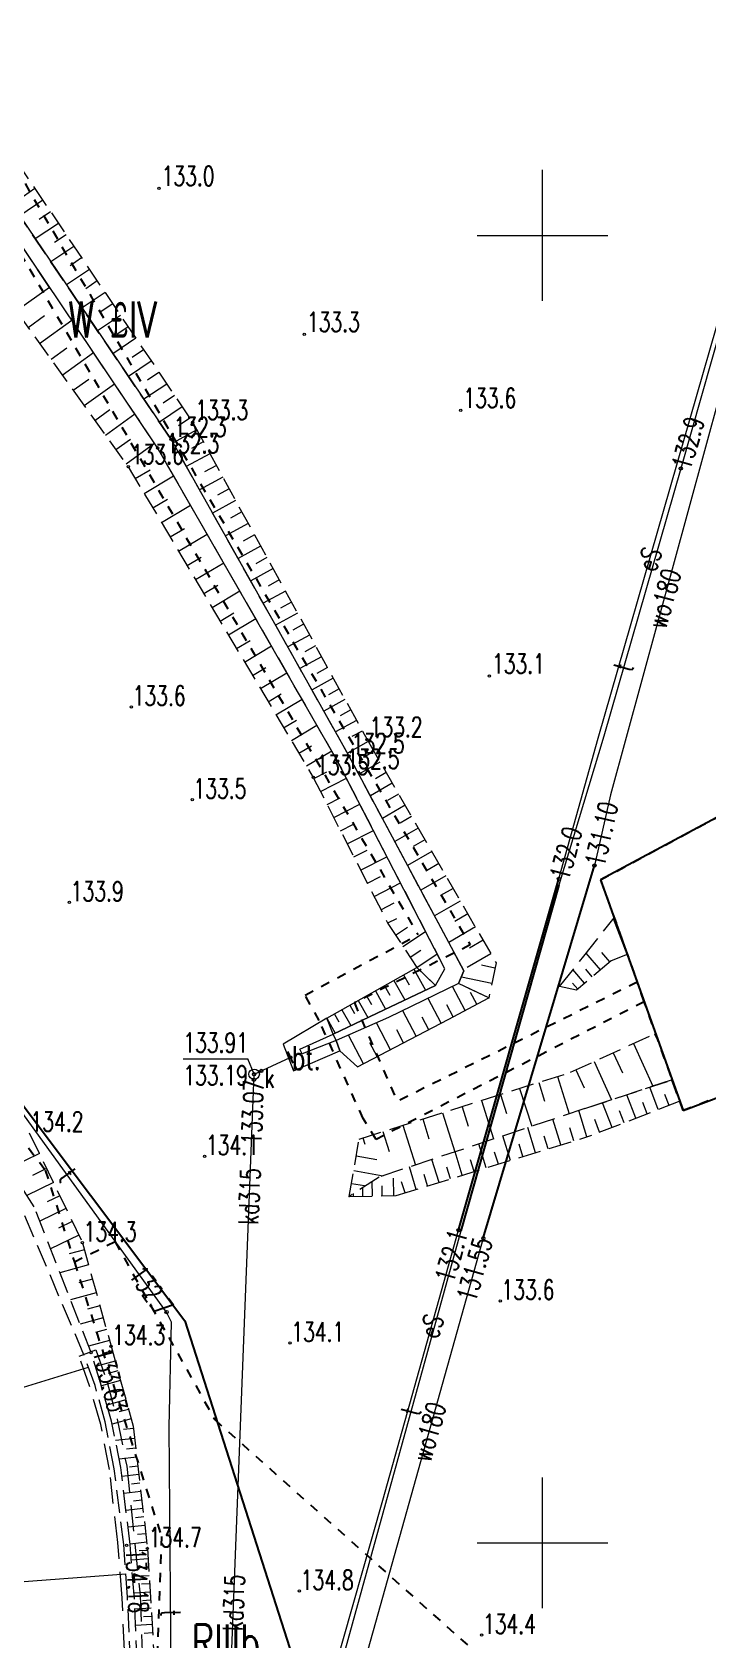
# Model space of a CAD drawing. Header units: metres. Extents: x 7583802 to 7586368, y 5958992 to 5960558.
# Drawn here: x 7586060.9 to 7586112.6, y 5959492.6 to 5959615.5 of the extents above; entities that cross this region are included whole.
import ezdxf
from ezdxf.enums import TextEntityAlignment as Align

# ---------------------------------------------------------------- set-up
doc = ezdxf.new("R2010")
doc.units = ezdxf.units.M
for name, pattern in [('1', [0]), ('2', [3, 2, -1]), ('3_1', [0]), ('3_BUBZ02', [2.45, 1.75, -0.7]), ('3_BUBZ02G', [2.45, 1.75, -0.7]), ('3_BUBZ03_01', [1, 1]), ('3_BUBZ03_01G', [1.75, 1.75]), ('3_BUIB12_02', [0]), ('3_BUIB12_03', [0]), ('3_KTCR02', [3, 2, -1]), ('3_PTRW02', [0]), ('4_1', [0]), ('4_SUOP03_13', [0]), ('4_SUOP03_17', [0]), ('4_SUOP03_18', [0]), ('4_SUPE_01', [0]), ('4_SUPK_01', [0]), ('4_SUPT_01', [0]), ('4_SUPW_01', [0]), ('GUZ', [1.4, 0.7, -0.7])]:
    doc.linetypes.add(name, pattern=pattern)
doc.layers.get('0').update_dxf_attribs({"color": 250, "linetype": 'CONTINUOUS', "lineweight": 100})
for name, color, linetype, lineweight in [('1000_L_1', 7, '1', 18), ('BUBZ_L_1', 7, '3_BUBZ02', 18), ('BUBZ_L_2', 7, '3_BUBZ03_01', 18), ('BUIB_E_T_6', 7, 'CONTINUOUS', 13), ('BUIB_L_10', 7, '3_BUIB12_02', 18), ('DZIALKI-G_L_0', 7, '1', 25), ('KONTURY_L_0', 114, '2', 25), ('KONTURY_NR_T_0', 114, 'CONTINUOUS', 25), ('KTCR_L_1', 7, '3_KTCR02', 18), ('PTRW_L_1', 7, 'CONTINUOUS', 18), ('RTPW_T_0', 7, 'CONTINUOUS', 15), ('RTPW_T_1', 7, 'CONTINUOUS', 15), ('SUOE_L_1', 1, '4_SUOP03_13', 25), ('SUOT_L_1', 30, '4_SUOP03_17', 25), ('SUOW_L_0', 5, '4_SUOP03_18', 25), ('SUPE_E_T_2', 1, 'CONTINUOUS', 15), ('SUPE_L_2', 1, '4_SUPE_01', 18), ('SUPK_E_T_0', 34, 'CONTINUOUS', 15), ('SUPK_L_0', 34, '4_SUPK_01', 18), ('SUPT_E_T_0', 30, 'CONTINUOUS', 15), ('SUPT_L_0', 30, '4_SUPT_01', 18), ('SUPW_E_T_0', 5, 'CONTINUOUS', 15), ('SUPW_L_0', 5, '4_SUPW_01', 18), ('SUTE_T_0', 1, 'CONTINUOUS', 18), ('SUTK_T_0', 34, 'CONTINUOUS', 18), ('SUTT_T_0', 30, 'CONTINUOUS', 18), ('SUTW_T_0', 5, 'CONTINUOUS', 18), ('SUUK_E_T_3', 7, 'CONTINUOUS', 15), ('SUUK_T_4', 7, 'CONTINUOUS', 13), ('SUUK_T_5', 7, 'CONTINUOUS', 25)]:
    doc.layers.add(name, color=color, linetype=linetype, lineweight=lineweight)
doc.styles.get("Standard").update_dxf_attribs({"font": 'Simplex.SHX', "width": 0.75})

# ---------------------------------------------------------------- blocks, each defined once
blk = doc.blocks.new('3_RTPW01')
at = {"linetype": 'CONTINUOUS'}
blk.add_circle((0, 0), 0.09, dxfattribs=at)
blk = doc.blocks.new('3_RTPW02')
at = {"linetype": 'CONTINUOUS'}
blk.add_circle((0, 0), 0.09, dxfattribs=at)
blk = doc.blocks.new('4_SUPS01_03')
at = {"linetype": 'CONTINUOUS'}
blk.add_circle((0, 0), 0.125, dxfattribs=at)
blk = doc.blocks.new('4_SUPS01_05')
at = {"linetype": 'CONTINUOUS'}
blk.add_circle((0, 0), 0.125, dxfattribs=at)
blk = doc.blocks.new('4_SUPS01_07')
at = {"linetype": 'CONTINUOUS'}
blk.add_circle((0, 0), 0.125, dxfattribs=at)
blk = doc.blocks.new('4_SUPS01_08')
at = {"linetype": 'CONTINUOUS'}
blk.add_circle((0, 0), 0.125, dxfattribs=at)
blk = doc.blocks.new('4_SUUS22_01')
at = {"linetype": 'CONTINUOUS'}
blk.add_circle((0, 0), 0.4, dxfattribs=at)
blk = doc.blocks.new('4_SUUS23')
at = {"linetype": 'CONTINUOUS'}
blk.add_line((0, -0.5), (0, 0.5), dxfattribs=at)

msp = doc.modelspace()

# ---------------------------------------------------------------- linework, layer by layer
at = {"layer": '1000_L_1', "linetype": '1'}
for p, q in [((7586100, 5959595), (7586100, 5959605)), ((7586095, 5959600), (7586105, 5959600)), ((7586100, 5959495), (7586100, 5959505)), ((7586095, 5959500), (7586105, 5959500))]:
    msp.add_line(p, q, dxfattribs=at)
at = {"layer": 'BUBZ_L_1', "linetype": '3_BUBZ02G'}
for p, q in [((7586054.18, 5959613.9), (7586073.22, 5959585.69)), ((7586048.26, 5959610.14), (7586068.29, 5959582.3)), ((7586073.22, 5959585.69), (7586086.56, 5959561.44)), ((7586068.29, 5959582.3), (7586082.45, 5959558.54)), ((7586086.56, 5959561.44), (7586096.44, 5959544.36)), ((7586082.45, 5959558.54), (7586088.16, 5959547.37)), ((7586088.16, 5959547.37), (7586090.36, 5959544.01)), ((7586096.44, 5959544.36), (7586095.87, 5959541.68)), ((7586105.24, 5959544.52), (7586102.58, 5959542.26)), ((7586106.47, 5959545.01), (7586105.24, 5959544.52)), ((7586102.14, 5959535.99), (7586108.64, 5959538.97)), ((7586085.96, 5959530.88), (7586102.14, 5959535.99)), ((7586110.5, 5959533.78), (7586103.76, 5959531.17)), ((7586060.71, 5959531.37), (7586064.78, 5959522.96)), ((7586085.2, 5959526.5), (7586085.96, 5959530.88)), ((7586088.8, 5959526.56), (7586103.76, 5959531.17)), ((7586085.2, 5959526.5), (7586088.8, 5959526.56)), ((7586064.78, 5959522.96), (7586066.97, 5959515.04)), ((7586066.97, 5959515.04), (7586068.67, 5959508.93)), ((7586068.67, 5959508.93), (7586069.76, 5959499.57)), ((7586069.76, 5959499.57), (7586070.49, 5959487.58))]:
    msp.add_line(p, q, dxfattribs=at)
at = {"layer": 'BUBZ_L_1', "linetype": '3_BUBZ02'}
for p, q in [((7586070.53, 5959583.75), (7586051.46, 5959612.1)), ((7586071.57, 5959584.39), (7586052.39, 5959612.69)), ((7586084.31, 5959559.79), (7586070.53, 5959583.75)), ((7586085.18, 5959560.19), (7586071.57, 5959584.39)), ((7586093.98, 5959543.75), (7586085.18, 5959560.19)), ((7586092.52, 5959543.9), (7586084.31, 5959559.79)), ((7586103.14, 5959544.86), (7586105.47, 5959547.8)), ((7586105.47, 5959547.8), (7586106.47, 5959545.01)), ((7586101.29, 5959542.55), (7586103.14, 5959544.86)), ((7586090.36, 5959544.01), (7586091.79, 5959542.64)), ((7586091.79, 5959542.64), (7586092.52, 5959543.9)), ((7586093.57, 5959542.77), (7586093.98, 5959543.75)), ((7586095.87, 5959541.68), (7586093.57, 5959542.77)), ((7586102.58, 5959542.26), (7586101.29, 5959542.55)), ((7586108.64, 5959538.97), (7586109.91, 5959535.42)), ((7586109.91, 5959535.42), (7586103.23, 5959533.21)), ((7586103.23, 5959533.21), (7586109.91, 5959535.42)), ((7586109.91, 5959535.42), (7586110.5, 5959533.78)), ((7586103.23, 5959533.21), (7586087.49, 5959527.98)), ((7586103.23, 5959533.21), (7586087.49, 5959527.98)), ((7586061.08, 5959525.71), (7586056.95, 5959532.24)), ((7586087.49, 5959527.98), (7586085.2, 5959526.5)), ((7586087.49, 5959527.98), (7586085.2, 5959526.5)), ((7586064.9, 5959514.37), (7586060.2, 5959525.44)), ((7586065.44, 5959514.56), (7586061.08, 5959525.71)), ((7586065.75, 5959512.04), (7586064.9, 5959514.37)), ((7586066.16, 5959512.23), (7586065.44, 5959514.56)), ((7586067.01, 5959509.31), (7586066.16, 5959512.23)), ((7586066.52, 5959509.25), (7586065.75, 5959512.04)), ((7586067.22, 5959505.66), (7586066.52, 5959509.25)), ((7586067.72, 5959505.76), (7586067.01, 5959509.31)), ((7586067.94, 5959499.87), (7586067.22, 5959505.66)), ((7586068.43, 5959499.87), (7586067.72, 5959505.76)), ((7586068.23, 5959495.88), (7586067.94, 5959499.87)), ((7586068.74, 5959496), (7586068.43, 5959499.87)), ((7586068.67, 5959485.83), (7586068.23, 5959495.88)), ((7586069.2, 5959485.9), (7586068.74, 5959496))]:
    msp.add_line(p, q, dxfattribs=at)
at = {"layer": 'BUBZ_L_1', "linetype": '3_1'}
for p, q in [((7586061.15, 5959603.58), (7586060.26, 5959602.98)), ((7586061.75, 5959602.69), (7586059.98, 5959601.5)), ((7586062.94, 5959600.92), (7586061.17, 5959599.73)), ((7586062.34, 5959601.81), (7586061.46, 5959601.21)), ((7586063.53, 5959600.04), (7586062.65, 5959599.45)), ((7586064.13, 5959599.16), (7586062.37, 5959597.97)), ((7586064.72, 5959598.28), (7586063.84, 5959597.68)), ((7586065.32, 5959597.4), (7586063.56, 5959596.21)), ((7586059.72, 5959594.22), (7586062.26, 5959596.05)), ((7586065.91, 5959596.52), (7586065.03, 5959595.92)), ((7586066.51, 5959595.64), (7586064.75, 5959594.45)), ((7586067.1, 5959594.76), (7586066.22, 5959594.17)), ((7586060.62, 5959592.96), (7586061.87, 5959593.87)), ((7586061.5, 5959591.73), (7586063.97, 5959593.51)), ((7586067.69, 5959593.88), (7586065.94, 5959592.7)), ((7586068.87, 5959592.13), (7586067.12, 5959590.95)), ((7586068.28, 5959593.01), (7586067.41, 5959592.41)), ((7586062.38, 5959590.52), (7586063.59, 5959591.39)), ((7586063.24, 5959589.32), (7586065.63, 5959591.04)), ((7586069.46, 5959591.25), (7586068.59, 5959590.66)), ((7586070.05, 5959590.38), (7586068.31, 5959589.2)), ((7586064.08, 5959588.15), (7586065.26, 5959588.99)), ((7586064.92, 5959586.99), (7586067.23, 5959588.65)), ((7586071.23, 5959588.63), (7586069.49, 5959587.46)), ((7586070.64, 5959589.51), (7586069.77, 5959588.92)), ((7586071.82, 5959587.76), (7586070.95, 5959587.17)), ((7586065.74, 5959585.85), (7586066.88, 5959586.67)), ((7586066.55, 5959584.72), (7586068.79, 5959586.34)), ((7586072.41, 5959586.89), (7586070.67, 5959585.71)), ((7586073, 5959586.02), (7586072.13, 5959585.43)), ((7586073.54, 5959585.12), (7586071.72, 5959584.12)), ((7586067.34, 5959583.62), (7586068.45, 5959584.41)), ((7586068.12, 5959582.53), (7586070.3, 5959584.1)), ((7586074.03, 5959584.21), (7586073.13, 5959583.71)), ((7586074.53, 5959583.3), (7586072.73, 5959582.32)), ((7586075.03, 5959582.41), (7586074.13, 5959581.91)), ((7586068.82, 5959581.4), (7586069.96, 5959582.08)), ((7586069.5, 5959580.27), (7586071.76, 5959581.62)), ((7586075.52, 5959581.51), (7586073.74, 5959580.53)), ((7586070.16, 5959579.15), (7586071.29, 5959579.82)), ((7586076.01, 5959580.62), (7586075.12, 5959580.13)), ((7586070.83, 5959578.04), (7586073.05, 5959579.37)), ((7586076.5, 5959579.73), (7586074.73, 5959578.76)), ((7586076.98, 5959578.85), (7586076.1, 5959578.37)), ((7586071.49, 5959576.94), (7586072.59, 5959577.59)), ((7586077.46, 5959577.97), (7586075.72, 5959577.01)), ((7586072.14, 5959575.84), (7586074.33, 5959577.15)), ((7586078.42, 5959576.23), (7586076.69, 5959575.28)), ((7586077.94, 5959577.1), (7586077.07, 5959576.62)), ((7586072.79, 5959574.75), (7586073.87, 5959575.4)), ((7586073.43, 5959573.67), (7586075.59, 5959574.96)), ((7586078.9, 5959575.37), (7586078.04, 5959574.89)), ((7586079.37, 5959574.51), (7586077.66, 5959573.57)), ((7586074.07, 5959572.6), (7586075.14, 5959573.24)), ((7586074.7, 5959571.54), (7586076.82, 5959572.81)), ((7586080.31, 5959572.8), (7586078.61, 5959571.87)), ((7586079.84, 5959573.65), (7586078.99, 5959573.18)), ((7586080.78, 5959571.95), (7586079.93, 5959571.49)), ((7586075.33, 5959570.49), (7586076.38, 5959571.12)), ((7586075.95, 5959569.44), (7586078.04, 5959570.69)), ((7586081.24, 5959571.11), (7586079.56, 5959570.18)), ((7586081.7, 5959570.27), (7586080.87, 5959569.81)), ((7586076.57, 5959568.4), (7586077.61, 5959569.02)), ((7586082.16, 5959569.43), (7586080.5, 5959568.52)), ((7586077.18, 5959567.37), (7586079.24, 5959568.6)), ((7586083.07, 5959567.77), (7586081.43, 5959566.87)), ((7586082.62, 5959568.6), (7586081.79, 5959568.15)), ((7586077.79, 5959566.35), (7586078.81, 5959566.96)), ((7586078.4, 5959565.34), (7586080.42, 5959566.55)), ((7586083.53, 5959566.95), (7586082.71, 5959566.5)), ((7586083.98, 5959566.13), (7586082.35, 5959565.23)), ((7586084.42, 5959565.32), (7586083.61, 5959564.87)), ((7586079, 5959564.33), (7586080, 5959564.93)), ((7586079.59, 5959563.33), (7586081.59, 5959564.52)), ((7586084.87, 5959564.5), (7586083.26, 5959563.62)), ((7586080.18, 5959562.34), (7586081.17, 5959562.93)), ((7586085.76, 5959562.89), (7586084.16, 5959562.02)), ((7586085.31, 5959563.7), (7586084.51, 5959563.26)), ((7586080.77, 5959561.36), (7586082.73, 5959562.53)), ((7586086.2, 5959562.09), (7586085.4, 5959561.66)), ((7586081.35, 5959560.39), (7586082.32, 5959560.97)), ((7586081.93, 5959559.42), (7586083.86, 5959560.57)), ((7586086.64, 5959561.3), (7586085.07, 5959560.39)), ((7586087.09, 5959560.52), (7586086.3, 5959560.06)), ((7586082.49, 5959558.46), (7586083.48, 5959558.97)), ((7586087.55, 5959559.72), (7586085.93, 5959558.79)), ((7586088.02, 5959558.92), (7586087.2, 5959558.44)), ((7586083, 5959557.46), (7586084.99, 5959558.48)), ((7586088.49, 5959558.1), (7586086.82, 5959557.13)), ((7586083.51, 5959556.47), (7586084.5, 5959556.98)), ((7586084.02, 5959555.47), (7586086.01, 5959556.49)), ((7586088.97, 5959557.26), (7586088.13, 5959556.77)), ((7586089.47, 5959556.41), (7586087.74, 5959555.41)), ((7586089.96, 5959555.55), (7586089.09, 5959555.04)), ((7586084.53, 5959554.47), (7586085.53, 5959554.98)), ((7586085.04, 5959553.47), (7586087.05, 5959554.49)), ((7586090.47, 5959554.67), (7586088.69, 5959553.64)), ((7586085.56, 5959552.46), (7586086.56, 5959552.98)), ((7586091.51, 5959552.87), (7586089.67, 5959551.81)), ((7586090.99, 5959553.78), (7586090.08, 5959553.26)), ((7586086.07, 5959551.45), (7586088.08, 5959552.48)), ((7586092.05, 5959551.95), (7586091.11, 5959551.41)), ((7586086.59, 5959550.45), (7586087.6, 5959550.96)), ((7586087.1, 5959549.44), (7586089.13, 5959550.47)), ((7586092.59, 5959551.02), (7586090.68, 5959549.91)), ((7586093.7, 5959549.09), (7586091.73, 5959547.95)), ((7586093.14, 5959550.06), (7586092.17, 5959549.5)), ((7586087.62, 5959548.42), (7586088.64, 5959548.94)), ((7586094.27, 5959548.11), (7586093.27, 5959547.53)), ((7586088.14, 5959547.41), (7586088.83, 5959547.76)), ((7586088.74, 5959546.49), (7586089.65, 5959547.09)), ((7586089.3, 5959545.62), (7586091.04, 5959546.76)), ((7586094.85, 5959547.11), (7586092.81, 5959545.93)), ((7586106.47, 5959545.01), (7586105.41, 5959547.72)), ((7586095.44, 5959546.09), (7586094.4, 5959545.49)), ((7586089.85, 5959544.8), (7586090.67, 5959545.34)), ((7586090.36, 5959544.01), (7586091.93, 5959545.04)), ((7586096.04, 5959545.05), (7586094.23, 5959544.01)), ((7586096.35, 5959543.96), (7586095.31, 5959544.18)), ((7586104.43, 5959543.83), (7586103.34, 5959545.11)), ((7586105.14, 5959544.44), (7586104.54, 5959545.15)), ((7586096.1, 5959542.77), (7586093.78, 5959543.27)), ((7586103.21, 5959542.8), (7586102.32, 5959543.84)), ((7586103.79, 5959543.29), (7586103.3, 5959543.87)), ((7586102.69, 5959542.35), (7586102.29, 5959542.82)), ((7586106.94, 5959538.19), (7586108.43, 5959534.93)), ((7586108.57, 5959538.94), (7586108.95, 5959538.11)), ((7586103.93, 5959536.81), (7586105.27, 5959533.89)), ((7586105.39, 5959537.48), (7586106.1, 5959535.94)), ((7586101.14, 5959535.67), (7586102.04, 5959532.81)), ((7586102.55, 5959536.18), (7586103.18, 5959534.79)), ((7586098.24, 5959534.76), (7586099.16, 5959531.86)), ((7586099.7, 5959535.22), (7586100.15, 5959533.78)), ((7586108.85, 5959533.14), (7586108.19, 5959534.85)), ((7586110.5, 5959533.78), (7586109.87, 5959535.41)), ((7586093.83, 5959533.36), (7586094.3, 5959531.88)), ((7586095.31, 5959533.83), (7586096.24, 5959530.89)), ((7586096.78, 5959534.3), (7586097.24, 5959532.84)), ((7586105.31, 5959531.77), (7586104.58, 5959533.65)), ((7586107.12, 5959532.47), (7586106.43, 5959534.27)), ((7586108, 5959532.81), (7586107.66, 5959533.69)), ((7586109.69, 5959533.46), (7586109.36, 5959534.3)), ((7586089.31, 5959531.94), (7586090.27, 5959528.9)), ((7586090.83, 5959532.42), (7586091.3, 5959530.91)), ((7586092.33, 5959532.89), (7586093.28, 5959529.9)), ((7586101.4, 5959530.44), (7586100.79, 5959532.4)), ((7586103.39, 5959531.05), (7586102.77, 5959533.06)), ((7586104.36, 5959531.4), (7586103.99, 5959532.37)), ((7586106.23, 5959532.12), (7586105.87, 5959533.04)), ((7586086.25, 5959530.97), (7586086.4, 5959530.49)), ((7586087.78, 5959531.45), (7586088.26, 5959529.93)), ((7586097.54, 5959529.25), (7586096.96, 5959531.13)), ((7586099.45, 5959529.84), (7586098.86, 5959531.76)), ((7586100.42, 5959530.14), (7586100.12, 5959531.11)), ((7586102.39, 5959530.75), (7586102.08, 5959531.74)), ((7586061.49, 5959529.77), (7586059.21, 5959528.67)), ((7586085.74, 5959529.6), (7586087.32, 5959529.33)), ((7586093.85, 5959528.12), (7586093.3, 5959529.91)), ((7586095.68, 5959528.68), (7586095.11, 5959530.51)), ((7586096.61, 5959528.97), (7586096.32, 5959529.89)), ((7586098.49, 5959529.55), (7586098.2, 5959530.49)), ((7586062.04, 5959528.63), (7586060.96, 5959528.11)), ((7586085.54, 5959528.47), (7586087.8, 5959528.08)), ((7586090.33, 5959527.03), (7586089.8, 5959528.75)), ((7586092.07, 5959527.57), (7586091.53, 5959529.32)), ((7586092.96, 5959527.84), (7586092.68, 5959528.73)), ((7586094.76, 5959528.4), (7586094.48, 5959529.3)), ((7586062.56, 5959527.56), (7586060.53, 5959526.58)), ((7586085.37, 5959527.49), (7586086.36, 5959527.32)), ((7586086.25, 5959526.52), (7586086.24, 5959527.17)), ((7586086.97, 5959526.53), (7586086.96, 5959527.63)), ((7586087.73, 5959526.54), (7586087.72, 5959527.3)), ((7586088.61, 5959526.56), (7586088.59, 5959527.89)), ((7586089.47, 5959526.77), (7586089.21, 5959527.61)), ((7586091.19, 5959527.3), (7586090.93, 5959528.17)), ((7586063.05, 5959526.54), (7586062.08, 5959526.08)), ((7586085.53, 5959526.51), (7586085.53, 5959526.71)), ((7586063.51, 5959525.58), (7586061.51, 5959524.61)), ((7586064, 5959524.58), (7586062.96, 5959524.08)), ((7586064.5, 5959523.54), (7586062.34, 5959522.49)), ((7586064.93, 5959522.42), (7586063.77, 5959522.1)), ((7586065.25, 5959521.27), (7586063.05, 5959520.66)), ((7586065.55, 5959520.17), (7586064.51, 5959519.88)), ((7586065.84, 5959519.13), (7586063.87, 5959518.58)), ((7586066.37, 5959517.21), (7586064.6, 5959516.72)), ((7586066.11, 5959518.14), (7586065.18, 5959517.88)), ((7586066.62, 5959516.32), (7586065.77, 5959516.09)), ((7586066.85, 5959515.48), (7586065.25, 5959515.04)), ((7586067.07, 5959514.68), (7586066.3, 5959514.47)), ((7586052.52, 5959509.56), (7586065.24, 5959513.43)), ((7586067.28, 5959513.91), (7586065.77, 5959513.49)), ((7586067.7, 5959512.41), (7586066.23, 5959512)), ((7586067.49, 5959513.16), (7586066.75, 5959512.95)), ((7586067.91, 5959511.67), (7586067.17, 5959511.47)), ((7586068.11, 5959510.94), (7586066.65, 5959510.54)), ((7586068.31, 5959510.21), (7586067.59, 5959510.01)), ((7586068.51, 5959509.49), (7586067.06, 5959509.08)), ((7586068.69, 5959508.75), (7586067.92, 5959508.66)), ((7586068.78, 5959507.99), (7586067.31, 5959507.82)), ((7586068.95, 5959506.55), (7586067.59, 5959506.39)), ((7586068.87, 5959507.25), (7586068.16, 5959507.17)), ((7586069.1, 5959505.22), (7586067.8, 5959505.07)), ((7586069.03, 5959505.87), (7586068.38, 5959505.79)), ((7586069.25, 5959503.92), (7586067.96, 5959503.77)), ((7586069.18, 5959504.57), (7586068.53, 5959504.49)), ((7586069.4, 5959502.63), (7586068.12, 5959502.48)), ((7586069.33, 5959503.27), (7586068.68, 5959503.2)), ((7586069.55, 5959501.34), (7586068.27, 5959501.19)), ((7586069.48, 5959501.98), (7586068.84, 5959501.91)), ((7586069.7, 5959500.06), (7586068.43, 5959499.91)), ((7586069.63, 5959500.7), (7586068.99, 5959500.63)), ((7586069.81, 5959498.77), (7586068.52, 5959498.69)), ((7586069.77, 5959499.42), (7586069.12, 5959499.38)), ((7586055.12, 5959496.66), (7586068.1, 5959497.62)), ((7586069.89, 5959497.49), (7586068.63, 5959497.42)), ((7586069.85, 5959498.13), (7586069.21, 5959498.09)), ((7586069.96, 5959496.24), (7586068.73, 5959496.16)), ((7586069.92, 5959496.86), (7586069.3, 5959496.83)), ((7586070.04, 5959495), (7586068.79, 5959494.93)), ((7586070, 5959495.62), (7586069.38, 5959495.58)), ((7586070.11, 5959493.75), (7586068.85, 5959493.67)), ((7586070.08, 5959494.38), (7586069.45, 5959494.34)), ((7586070.15, 5959493.11), (7586069.51, 5959493.07))]:
    msp.add_line(p, q, dxfattribs=at)
msp.add_point((7586085.2, 5959526.5), dxfattribs=at)
at = {"layer": 'BUBZ_L_2', "linetype": '3_BUBZ03_01G'}
for p, q in [((7586083.49, 5959540.12), (7586090.36, 5959544.01)), ((7586092.77, 5959540.03), (7586095.87, 5959541.68)), ((7586085.82, 5959536.4), (7586092.77, 5959540.03))]:
    msp.add_line(p, q, dxfattribs=at)
at = {"layer": 'BUBZ_L_2', "linetype": '3_1'}
for p, q in [((7586088.61, 5959543.02), (7586089.46, 5959541.53)), ((7586089.36, 5959543.44), (7586089.79, 5959542.67)), ((7586090.13, 5959543.88), (7586091.03, 5959542.28)), ((7586086.53, 5959541.84), (7586086.91, 5959541.17)), ((7586087.2, 5959542.22), (7586087.98, 5959540.83)), ((7586087.89, 5959542.61), (7586088.3, 5959541.89)), ((7586094.07, 5959540.72), (7586093.1, 5959542.54)), ((7586094.97, 5959541.2), (7586094.49, 5959542.1)), ((7586084.64, 5959540.77), (7586085.33, 5959539.56)), ((7586085.25, 5959541.12), (7586085.6, 5959540.49)), ((7586085.88, 5959541.47), (7586086.61, 5959540.17)), ((7586090.32, 5959538.75), (7586089.3, 5959540.7)), ((7586092.23, 5959539.75), (7586091.24, 5959541.64)), ((7586093.16, 5959540.24), (7586092.66, 5959541.16)), ((7586083.49, 5959540.12), (7586084.13, 5959538.99)), ((7586084.06, 5959540.44), (7586084.39, 5959539.85)), ((7586088.36, 5959537.72), (7586087.29, 5959539.77)), ((7586091.28, 5959539.25), (7586090.78, 5959540.21)), ((7586086.28, 5959536.64), (7586085.13, 5959538.83)), ((7586087.33, 5959537.19), (7586086.78, 5959538.25)), ((7586089.35, 5959538.24), (7586088.83, 5959539.23))]:
    msp.add_line(p, q, dxfattribs=at)
at = {"layer": 'BUBZ_L_2', "linetype": '3_BUBZ03_01'}
for p, q in [((7586090.36, 5959544.01), (7586091.79, 5959542.64)), ((7586091.79, 5959542.64), (7586087.86, 5959540.77)), ((7586093.57, 5959542.77), (7586088.21, 5959540.17)), ((7586095.87, 5959541.68), (7586093.57, 5959542.77)), ((7586087.86, 5959540.77), (7586083.97, 5959538.91)), ((7586083.97, 5959538.91), (7586083.49, 5959540.12)), ((7586088.21, 5959540.17), (7586084.19, 5959538.42)), ((7586084.19, 5959538.42), (7586084.49, 5959537.62)), ((7586084.49, 5959537.62), (7586085.82, 5959536.4))]:
    msp.add_line(p, q, dxfattribs=at)
at = {"layer": 'BUBZ_L_2', "linetype": '3_1'}
msp.add_point((7586095.87, 5959541.68), dxfattribs=at)
at = {"layer": 'BUIB_L_10', "linetype": '3_BUIB12_03'}
for p, q in [((7586083.49, 5959540.12), (7586080.15, 5959538.15)), ((7586083.97, 5959538.91), (7586083.49, 5959540.12)), ((7586080.15, 5959538.15), (7586080.94, 5959536.11)), ((7586081.42, 5959537.76), (7586083.97, 5959538.91)), ((7586084.19, 5959538.42), (7586081.6, 5959537.41)), ((7586084.49, 5959537.62), (7586084.19, 5959538.42)), ((7586080.94, 5959536.11), (7586084.49, 5959537.62)), ((7586081.6, 5959537.41), (7586081.42, 5959537.76))]:
    msp.add_line(p, q, dxfattribs=at)
at = {"layer": 'DZIALKI-G_L_0', "linetype": '1'}
for p, q in [((7585992.66, 5959623.44), (7586072.61, 5959516.98)), ((7586148.74, 5959574.48), (7586104.43, 5959550.71)), ((7586104.43, 5959550.71), (7586110.75, 5959533.08)), ((7586110.75, 5959533.08), (7586141.51, 5959544.62)), ((7586072.61, 5959516.98), (7586081.05, 5959490.65))]:
    msp.add_line(p, q, dxfattribs=at)
at = {"layer": 'KONTURY_L_0', "linetype": 'GUZ'}
for p, q in [((7586060.39, 5959603.96), (7586094.46, 5959545.73)), ((7586057.91, 5959602.27), (7586090.46, 5959546.51)), ((7586104.43, 5959550.71), (7586148.74, 5959574.48)), ((7586036.19, 5959562.63), (7586061.94, 5959528.51)), ((7586104.43, 5959550.71), (7586107.24, 5959542.89)), ((7586081.82, 5959541.89), (7586090.46, 5959546.51)), ((7586094.46, 5959545.73), (7586085.59, 5959541.3)), ((7586141.51, 5959544.62), (7586110.75, 5959533.08)), ((7586082.9, 5959539.95), (7586081.82, 5959541.89)), ((7586107.24, 5959542.89), (7586088.87, 5959533.76)), ((7586107.77, 5959541.39), (7586107.24, 5959542.89)), ((7586085.59, 5959541.3), (7586088.87, 5959533.76)), ((7586107.77, 5959541.39), (7586087.25, 5959530.86)), ((7586110.75, 5959533.08), (7586107.77, 5959541.39)), ((7586086.26, 5959532.46), (7586082.9, 5959539.95)), ((7586087.25, 5959530.86), (7586086.26, 5959532.46)), ((7586061.94, 5959528.51), (7586064.17, 5959521.47)), ((7586067.28, 5959523.02), (7586064.17, 5959521.47)), ((7586067.28, 5959523.02), (7586074.91, 5959509.43)), ((7586064.17, 5959521.47), (7586070.82, 5959500.5)), ((7586074.91, 5959509.43), (7586098.6, 5959488.31)), ((7586070.82, 5959500.5), (7586069.82, 5959471.4))]:
    msp.add_line(p, q, dxfattribs=at)
at = {"layer": 'KTCR_L_1', "linetype": '3_KTCR02'}
for p, q in [((7586064.54, 5959514.27), (7586065.82, 5959514.76)), ((7586065.82, 5959514.76), (7586066.64, 5959512.39)), ((7586065.32, 5959512), (7586064.54, 5959514.27)), ((7586066.64, 5959512.39), (7586067.44, 5959509.45)), ((7586066.19, 5959509.06), (7586065.32, 5959512)), ((7586066.85, 5959505.6), (7586066.19, 5959509.06)), ((7586067.44, 5959509.45), (7586068.17, 5959505.86)), ((7586067.48, 5959500.04), (7586066.85, 5959505.6)), ((7586068.17, 5959505.86), (7586069.19, 5959495.99)), ((7586067.82, 5959495.78), (7586067.48, 5959500.04)), ((7586068.26, 5959485.8), (7586067.82, 5959495.78)), ((7586069.19, 5959495.99), (7586069.58, 5959485.92))]:
    msp.add_line(p, q, dxfattribs=at)
at = {"layer": 'PTRW_L_1', "linetype": '3_PTRW02'}
for p, q in [((7586070.53, 5959583.75), (7586051.46, 5959612.1)), ((7586052.39, 5959612.69), (7586071.57, 5959584.39)), ((7586084.31, 5959559.79), (7586070.53, 5959583.75)), ((7586071.57, 5959584.39), (7586085.18, 5959560.19)), ((7586085.18, 5959560.19), (7586093.98, 5959543.75)), ((7586092.52, 5959543.9), (7586084.31, 5959559.79)), ((7586091.79, 5959542.64), (7586092.52, 5959543.9)), ((7586093.98, 5959543.75), (7586093.57, 5959542.77)), ((7586087.86, 5959540.77), (7586091.79, 5959542.64)), ((7586093.57, 5959542.77), (7586088.21, 5959540.17)), ((7586083.97, 5959538.91), (7586087.86, 5959540.77)), ((7586088.21, 5959540.17), (7586084.19, 5959538.42)), ((7586084.19, 5959538.42), (7586083.97, 5959538.91))]:
    msp.add_line(p, q, dxfattribs=at)
at = {"layer": 'SUOE_L_1', "linetype": '4_1'}
msp.add_line((7586093.56, 5959523.91), (7586101.24, 5959550.78), dxfattribs=at)
at = {"layer": 'SUOT_L_1', "linetype": '4_1'}
msp.add_line((7586101.23, 5959550.3), (7586093.74, 5959523.87), dxfattribs=at)
at = {"layer": 'SUOW_L_0', "linetype": '4_1'}
msp.add_line((7586095.46, 5959523.3), (7586103.96, 5959551.8), dxfattribs=at)
at = {"layer": 'SUPE_L_2', "linetype": '4_SUPE_01'}
for p, q in [((7586104.25, 5959561.54), (7586123.35, 5959627.98)), ((7586101.24, 5959550.78), (7586104.25, 5959561.54)), ((7586093.56, 5959523.91), (7586101.24, 5959550.78)), ((7586087.76, 5959503.26), (7586093.56, 5959523.91)), ((7586078.46, 5959470.58), (7586087.76, 5959503.26))]:
    msp.add_line(p, q, dxfattribs=at)
at = {"layer": 'SUPK_L_0', "linetype": '4_1'}
for p, q in [((7586077.92, 5959535.84), (7586080.68, 5959537.13)), ((7586076.01, 5959486.49), (7586077.92, 5959535.84))]:
    msp.add_line(p, q, dxfattribs=at)
at = {"layer": 'SUPT_L_0', "linetype": '4_SUPT_01'}
for p, q in [((7586122.86, 5959625.45), (7586110.57, 5959582.17)), ((7586110.57, 5959582.17), (7586104.67, 5959561.71)), ((7586104.67, 5959561.71), (7586101.23, 5959550.3)), ((7586101.23, 5959550.3), (7586093.74, 5959523.87)), ((7586071.22, 5959517.65), (7586056.85, 5959537.48)), ((7586093.74, 5959523.87), (7586078.98, 5959470.54)), ((7586071.61, 5959516.87), (7586071.22, 5959517.65)), ((7586071.41, 5959508.87), (7586071.61, 5959516.87)), ((7586071.65, 5959481.37), (7586071.41, 5959508.87))]:
    msp.add_line(p, q, dxfattribs=at)
at = {"layer": 'SUPW_L_0', "linetype": '4_1'}
for p, q in [((7586113.59, 5959587.91), (7586105.19, 5959557.21)), ((7586105.19, 5959557.21), (7586103.96, 5959551.8)), ((7586103.96, 5959551.8), (7586095.46, 5959523.3)), ((7586095.46, 5959523.3), (7586080.84, 5959471.28))]:
    msp.add_line(p, q, dxfattribs=at)
at = {"layer": 'SUTK_T_0', "linetype": 'CONTINUOUS'}
for p in [(7586072.5, 5959537.01), (7586077.92, 5959535.84)]:
    msp.add_line(p, (7586077.44, 5959537.01), dxfattribs=at)

# ---------------------------------------------------------------- block references
at = {"layer": 'RTPW_T_0'}
for p in [(7586070.64, 5959603.59), (7586081.76, 5959592.43), (7586093.73, 5959586.61), (7586073.21, 5959585.69), (7586070.53, 5959583.75), (7586071.57, 5959584.39), (7586068.29, 5959582.3), (7586095.92, 5959566.29), (7586068.53, 5959563.94), (7586086.56, 5959561.44), (7586085.18, 5959560.19), (7586084.31, 5959559.79), (7586082.45, 5959558.54), (7586073.18, 5959556.84), (7586063.79, 5959548.99), (7586074.13, 5959529.57), (7586064.78, 5959522.96), (7586096.75, 5959518.51), (7586066.97, 5959515.04), (7586080.67, 5959515.29), (7586069.76, 5959499.57), (7586081.39, 5959496.32), (7586095.33, 5959492.95)]:
    msp.add_blockref('3_RTPW01', p, dxfattribs=at)
at = {"layer": 'RTPW_T_1'}
for p in [(7586065.44, 5959514.56), (7586068.16, 5959499.82)]:
    msp.add_blockref('3_RTPW02', p, dxfattribs=at)
at = {"layer": 'SUTE_T_0'}
for p in [(7586101.24, 5959550.78), (7586093.56, 5959523.91)]:
    msp.add_blockref('4_SUPS01_03', p, dxfattribs=at)
at = {"layer": 'SUTK_T_0'}
for p in [(7586080.68, 5959537.13), (7586077.92, 5959535.84), (7586078.47, 5959536.1), (7586077.9, 5959535.42)]:
    msp.add_blockref('4_SUPS01_05', p, dxfattribs=at)
at = {"layer": 'SUTT_T_0'}
for p in [(7586110.57, 5959582.17), (7586071.22, 5959517.65)]:
    msp.add_blockref('4_SUPS01_07', p, dxfattribs=at)
at = {"layer": 'SUTW_T_0'}
for p in [(7586103.96, 5959551.8), (7586095.46, 5959523.3)]:
    msp.add_blockref('4_SUPS01_08', p, dxfattribs=at)
at = {"layer": 'SUUK_T_4'}
msp.add_blockref('4_SUUS22_01', (7586077.92, 5959535.84), dxfattribs=at)
at = {"layer": 'SUUK_T_5', "rotation": 205.0509841872511}
msp.add_blockref('4_SUUS23', (7586080.68, 5959537.13), dxfattribs=at)

# ---------------------------------------------------------------- texts
at = {"layer": 'BUIB_E_T_6', "width": 0.7}
msp.add_text('bt.', height=1.8, dxfattribs=at).set_placement((7586080.81, 5959537.1), align=Align.MIDDLE_LEFT)
at = {"layer": 'KONTURY_NR_T_0', "width": 0.7}
for s, p in [('W £IV', (7586063.7, 5959594.93)), ('RIIIb', (7586073.13, 5959493.76))]:
    msp.add_text(s, height=2.75, dxfattribs=at).set_placement(p, align=Align.TOP_LEFT)
at = {"layer": 'RTPW_T_0', "width": 0.7}
for s, p in [('133.0', (7586070.84, 5959603.79)), ('133.3', (7586081.96, 5959592.63)), ('133.3', (7586073.42, 5959585.89)), ('133.6', (7586093.93, 5959586.81)), ('132.3', (7586071.76, 5959584.59)), ('132.3', (7586071.2, 5959583.34)), ('133.6', (7586068.49, 5959582.5)), ('133.1', (7586096.12, 5959566.49)), ('133.6', (7586068.63, 5959564.04)), ('133.2', (7586086.76, 5959561.64)), ('132.5', (7586085.38, 5959560.39)), ('133.5', (7586082.65, 5959558.74)), ('132.5', (7586084.99, 5959559.21)), ('133.5', (7586073.28, 5959556.94)), ('133.9', (7586063.89, 5959549.09)), ('134.2', (7586060.81, 5959531.47)), ('134.1', (7586074.23, 5959529.67)), ('134.3', (7586064.88, 5959523.06)), ('133.6', (7586096.85, 5959518.61)), ('134.3', (7586067.07, 5959515.14)), ('134.1', (7586080.77, 5959515.39)), ('134.7', (7586069.86, 5959499.67)), ('134.8', (7586081.49, 5959496.42)), ('134.4', (7586095.43, 5959493.05))]:
    msp.add_text(s, height=1.5, dxfattribs=at).set_placement(p)
at = {"layer": 'RTPW_T_1', "width": 0.7}
for s, rotation, p in [('133.63', 284.8826, (7586065.54, 5959514.66)), ('134.18', 273.1042, (7586068.1, 5959499.52))]:
    msp.add_text(s, height=1.5, rotation=rotation, dxfattribs=at).set_placement(p)
at = {"layer": 'SUPE_E_T_2', "width": 0.7}
for rotation, p in [(73.9612, (7586108.18, 5959575.23)), (74.3115, (7586091.5, 5959516.57))]:
    msp.add_text('eS', height=1.5, rotation=rotation, dxfattribs=at).set_placement(p, align=Align.MIDDLE)
at = {"layer": 'SUPK_E_T_0', "width": 0.7}
for p in [(7586077.56, 5959526.51), (7586076.36, 5959495.43)]:
    msp.add_text('kd315', height=1.5, rotation=87.7836, dxfattribs=at).set_placement(p, align=Align.MIDDLE)
at = {"layer": 'SUPT_E_T_0', "width": 0.7}
for rotation, p in [(73.9142, (7586106.19, 5959566.99)), (305.9293, (7586063.62, 5959528.13)), (74.5296, (7586089.92, 5959510.08)), (270.5, (7586071.53, 5959494.62))]:
    msp.add_text('t', height=1.5, rotation=rotation, dxfattribs=at).set_placement(p, align=Align.MIDDLE)
at = {"layer": 'SUPW_E_T_0', "width": 0.7}
for rotation, p in [(74.6975, (7586109.3, 5959572.22)), (74.3022, (7586091.3, 5959508.49))]:
    msp.add_text('wo180', height=1.5, rotation=rotation, dxfattribs=at).set_placement(p, align=Align.MIDDLE)
at = {"layer": 'SUTE_T_0', "width": 0.7}
msp.add_text('132.0', height=1.5, rotation=74.3716, dxfattribs=at).set_placement((7586101.24, 5959550.78), align=Align.MIDDLE_LEFT)
msp.add_text('132.1', height=1.5, rotation=74.1909, dxfattribs=at).set_placement((7586093.56, 5959523.91), align=Align.MIDDLE_RIGHT)
at = {"layer": 'SUTK_T_0', "width": 0.7}
for s, p in [('133.91', (7586072.5, 5959539.01)), ('133.19', (7586072.5, 5959536.51))]:
    msp.add_text(s, height=1.5, dxfattribs=at).set_placement(p, align=Align.TOP_LEFT)
msp.add_text('133.07', height=1.5, rotation=87.7836, dxfattribs=at).set_placement((7586077.9, 5959535.42), align=Align.MIDDLE_RIGHT)
at = {"layer": 'SUTT_T_0', "width": 0.7}
msp.add_text('132.9', height=1.5, rotation=74.1473, dxfattribs=at).set_placement((7586110.57, 5959582.17), align=Align.MIDDLE_LEFT)
msp.add_text('132.7', height=1.5, rotation=305.9323, dxfattribs=at).set_placement((7586071.22, 5959517.65), align=Align.MIDDLE_RIGHT)
at = {"layer": 'SUTW_T_0', "width": 0.7}
msp.add_text('131.10', height=1.5, rotation=77.1912, dxfattribs=at).set_placement((7586103.96, 5959551.8), align=Align.MIDDLE_LEFT)
msp.add_text('131.55', height=1.5, rotation=74.3022, dxfattribs=at).set_placement((7586095.46, 5959523.3), align=Align.MIDDLE_RIGHT)
at = {"layer": 'SUUK_E_T_3', "width": 0.7}
msp.add_text('k', height=1.5, dxfattribs=at).set_placement((7586078.71, 5959534.8))

doc.saveas('drawing.dxf')
